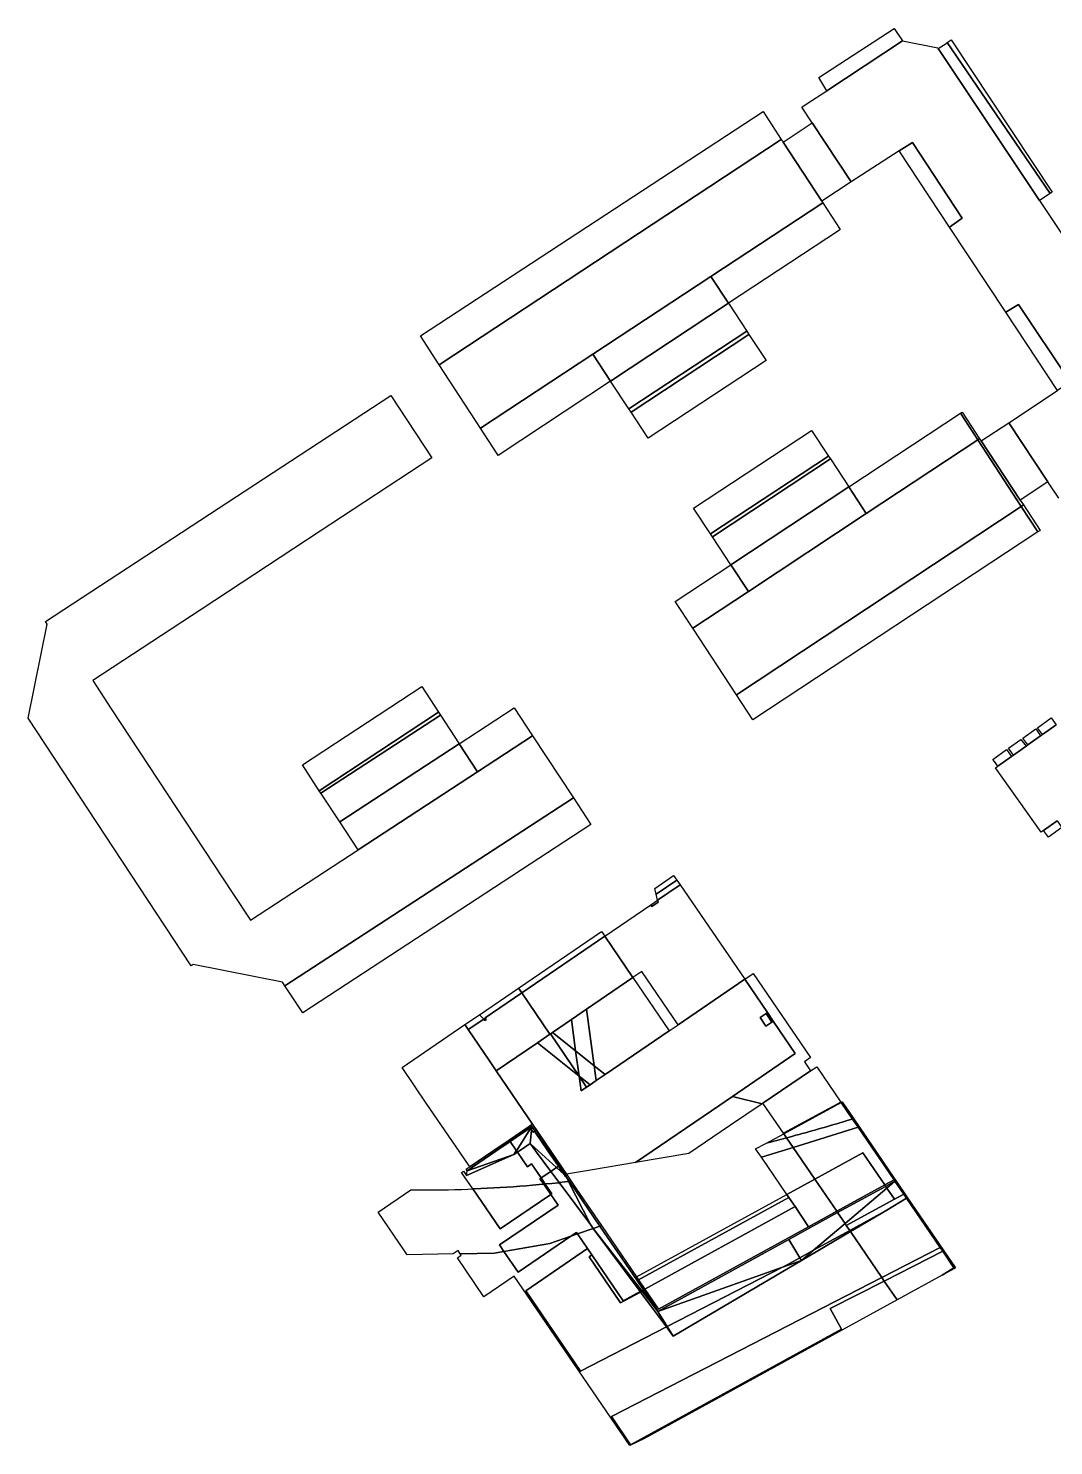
# Model space of a CAD drawing. Header units: metres. Extents: x 654605 to 654944, y 6858647 to 6858906.
# Drawn here: x 654605.1 to 654787.7, y 6858653.3 to 6858905.8 of the extents above; entities that cross this region are included whole.
import ezdxf

# ---------------------------------------------------------------- set-up
doc = ezdxf.new("R2010")
doc.units = ezdxf.units.M
for name, color, linetype, true_color in [('12.0m', 7, 'Continuous', 0x550000), ('15.0m', 7, 'Continuous', 0x6a0000), ('18.0m', 7, 'Continuous', 0x7f0000), ('21.0m', 7, 'Continuous', 0x940000), ('24.0m', 7, 'Continuous', 0xaa0000), ('27.0m', 7, 'Continuous', 0xbf0000), ('3.0m', 7, 'Continuous', 0x150000), ('30.0m', 7, 'Continuous', 0xd40000), ('33.0m', 7, 'Continuous', 0xe90000), ('36.0m', 7, 'Continuous', 0xff0000), ('6.0m', 7, 'Continuous', 0x2a0000), ('9.0m', 7, 'Continuous', 0x3f0000)]:
    doc.layers.add(name, color=color, linetype=linetype, true_color=true_color)

msp = doc.modelspace()

# ---------------------------------------------------------------- linework, layer by layer
at = {"layer": '12.0m'}
for points in [[(654735.97, 6858891), (654739.21, 6858886.03), (654678.27, 6858845.87), (654674.97, 6858851.02), (654735.97, 6858891)], [(654782.37, 6858820.91), (654785.36, 6858816.39), (654784.93, 6858816.11), (654781.97, 6858820.64), (654782.37, 6858820.91)], [(654781.97, 6858820.64), (654784.93, 6858816.11), (654734.13, 6858782.65), (654731.22, 6858787.09), (654781.97, 6858820.64)], [(654702.18, 6858768.74), (654705.31, 6858763.97), (654653.97, 6858730.44), (654650.79, 6858735.25), (654702.18, 6858768.74)], [(654704.51, 6858731.07), (654705.88, 6858721.01), (654702.58, 6858723.64), (654701.82, 6858729.24), (654704.51, 6858731.07)], [(654736.76, 6858730.47), (654737.78, 6858728.96), (654737.53, 6858728.79), (654736.5, 6858730.29), (654736.76, 6858730.47)], [(654703.19, 6858719.17), (654704.54, 6858717.19), (654703.55, 6858716.52), (654703.19, 6858719.17)], [(654703.19, 6858719.17), (654705.15, 6858717.61), (654704.54, 6858717.19), (654703.19, 6858719.17)]]:
    msp.add_lwpolyline(points, dxfattribs=at)
at = {"layer": '15.0m'}
for points in [[(654739.21, 6858886.03), (654739.53, 6858885.55), (654746.41, 6858875.02), (654746.61, 6858874.72), (654726.69, 6858861.62), (654705.63, 6858847.78), (654685.61, 6858834.62), (654678.27, 6858845.87), (654739.21, 6858886.03)], [(654726.69, 6858861.62), (654729.83, 6858856.84), (654708.81, 6858842.97), (654705.63, 6858847.78), (654726.69, 6858861.62)], [(654669.68, 6858840.43), (654676.96, 6858829.3), (654657.07, 6858816.23), (654635.88, 6858802.3), (654616.57, 6858789.61), (654619.86, 6858784.59), (654641.37, 6858751.88), (654644.63, 6858746.92), (654663.82, 6858759.46), (654685.12, 6858773.38), (654694.91, 6858779.78), (654702.18, 6858768.74), (654650.79, 6858735.25), (654650.37, 6858735.87), (654634.42, 6858739.05), (654634.09, 6858738.83), (654605.08, 6858782.94), (654608.45, 6858799.68), (654608.15, 6858800.14), (654669.68, 6858840.43)], [(654774.22, 6858832.49), (654781.97, 6858820.64), (654731.22, 6858787.09), (654723.45, 6858798.94), (654733.36, 6858805.49), (654754.36, 6858819.37), (654774.22, 6858832.49)], [(654774.55, 6858832.72), (654774.83, 6858832.31), (654781.78, 6858821.79), (654782.37, 6858820.91), (654781.97, 6858820.64), (654774.22, 6858832.49), (654774.55, 6858832.72)], [(654751.23, 6858824.12), (654754.36, 6858819.37), (654733.36, 6858805.49), (654730.23, 6858810.24), (654751.23, 6858824.12)], [(654681.86, 6858778.35), (654685.12, 6858773.38), (654663.82, 6858759.46), (654660.57, 6858764.43), (654681.86, 6858778.35)], [(654685.45, 6858730.1), (654686.2, 6858729.32), (654683.45, 6858727.45), (654682.85, 6858728.33), (654685.45, 6858730.1)], [(654740.15, 6858708.15), (654741.31, 6858706.46), (654735.66, 6858704.69), (654734.64, 6858706.19), (654736.44, 6858707.17), (654736.75, 6858707.25), (654737.32, 6858707.4), (654737.88, 6858707.55), (654738.45, 6858707.69), (654739.01, 6858707.84), (654739.57, 6858708), (654740.14, 6858708.15), (654740.15, 6858708.15)], [(654739.64, 6858708.9), (654740.15, 6858708.15), (654740.14, 6858708.15), (654739.57, 6858708), (654739.01, 6858707.84), (654738.45, 6858707.69), (654737.88, 6858707.55), (654737.32, 6858707.4), (654736.75, 6858707.25), (654736.44, 6858707.17), (654739.64, 6858708.9)], [(654741.31, 6858706.46), (654745.17, 6858700.8), (654740.18, 6858698.06), (654735.66, 6858704.69), (654741.31, 6858706.46)], [(654745.17, 6858700.8), (654749.08, 6858695.07), (654744.09, 6858692.33), (654741.66, 6858695.9), (654740.53, 6858697.55), (654740.18, 6858698.06), (654745.17, 6858700.8)]]:
    msp.add_lwpolyline(points, dxfattribs=at)
at = {"layer": '18.0m'}
for points in [[(654759.3, 6858905.82), (654760.82, 6858903.62), (654747.32, 6858894.72), (654745.89, 6858897.05), (654759.3, 6858905.82)], [(654768.79, 6858903.28), (654787.11, 6858876.41), (654785.22, 6858875.16), (654767.19, 6858902.23), (654768.56, 6858903.12), (654768.79, 6858903.28)], [(654769.5, 6858903.75), (654787.48, 6858876.65), (654787.11, 6858876.41), (654768.79, 6858903.28), (654769.5, 6858903.75)], [(654744.74, 6858889), (654751.69, 6858878.45), (654746.41, 6858875.02), (654739.53, 6858885.55), (654744.74, 6858889)], [(654779.73, 6858835.56), (654786.71, 6858825.04), (654781.78, 6858821.79), (654774.83, 6858832.31), (654779.73, 6858835.56)], [(654787.31, 6858782.97), (654788.17, 6858781.73), (654785.74, 6858780), (654784.85, 6858781.23), (654787.31, 6858782.97)], [(654788.36, 6858764.66), (654785.93, 6858762.94), (654785.51, 6858762.64), (654777.4, 6858774.08), (654777.8, 6858774.36), (654780.24, 6858776.1), (654780.56, 6858776.32), (654782.83, 6858777.93), (654783.15, 6858778.16), (654785.41, 6858779.76), (654785.74, 6858780), (654788.17, 6858781.73)], [(654784.56, 6858781.04), (654785.41, 6858779.76), (654783.15, 6858778.16), (654782.26, 6858779.39), (654784.56, 6858781.04)], [(654781.9, 6858779.14), (654782.83, 6858777.93), (654780.56, 6858776.32), (654779.66, 6858777.57), (654781.9, 6858779.14)], [(654779.34, 6858777.32), (654780.24, 6858776.1), (654777.8, 6858774.36), (654777.2, 6858775.18), (654776.91, 6858775.59), (654779.34, 6858777.32)], [(654788.36, 6858764.66), (654789.22, 6858763.43), (654786.8, 6858761.73), (654785.93, 6858762.94), (654788.36, 6858764.66)], [(654717.19, 6858750.48), (654717.26, 6858750.16), (654716.15, 6858749.4), (654715.98, 6858749.65), (654717.19, 6858750.48)], [(654698.09, 6858726.69), (654703.19, 6858719.17), (654695.77, 6858725.11), (654697.99, 6858726.62), (654698.09, 6858726.69)], [(654698.46, 6858726.94), (654702.58, 6858723.64), (654703.19, 6858719.17), (654698.09, 6858726.69), (654698.46, 6858726.94)], [(654702.58, 6858723.64), (654705.88, 6858721.01), (654706.24, 6858718.35), (654705.15, 6858717.61), (654703.19, 6858719.17), (654702.58, 6858723.64)], [(654705.88, 6858721.01), (654707.83, 6858719.44), (654706.24, 6858718.35), (654705.88, 6858721.01)]]:
    msp.add_lwpolyline(points, dxfattribs=at)
at = {"layer": '21.0m'}
for points in [[(654790.67, 6858842.84), (654781.49, 6858856.63), (654779.21, 6858855.27), (654769.18, 6858870.43), (654771.43, 6858871.98), (654762.56, 6858885.51), (654760.22, 6858883.99), (654751.69, 6858878.45), (654744.74, 6858889), (654742.9, 6858891.8), (654743.82, 6858892.41), (654747.32, 6858894.72), (654760.82, 6858903.62)], [(654760.82, 6858903.62), (654767.1, 6858902.36), (654767.19, 6858902.23), (654785.22, 6858875.16), (654790.2, 6858867.68)], [(654762.56, 6858885.51), (654771.43, 6858871.98), (654769.18, 6858870.43), (654760.22, 6858883.99), (654762.56, 6858885.51)], [(654781.49, 6858856.63), (654790.67, 6858842.84), (654788.43, 6858841.32), (654779.21, 6858855.27), (654781.49, 6858856.63)], [(654788.63, 6858822.14), (654786.71, 6858825.04), (654779.73, 6858835.56), (654788.43, 6858841.32)], [(654749.89, 6858714.47), (654751.91, 6858711.51), (654751.35, 6858711.34), (654750.79, 6858711.17), (654750.23, 6858711.01), (654749.67, 6858710.84), (654749.12, 6858710.68), (654748.56, 6858710.51), (654748, 6858710.35), (654747.44, 6858710.19), (654746.88, 6858710.03), (654746.32, 6858709.87), (654745.75, 6858709.71), (654745.19, 6858709.55), (654744.63, 6858709.39), (654744.07, 6858709.23), (654743.51, 6858709.07), (654742.95, 6858708.92), (654742.39, 6858708.76), (654741.82, 6858708.61), (654741.26, 6858708.45), (654740.7, 6858708.3), (654740.15, 6858708.15), (654739.64, 6858708.9), (654749.89, 6858714.47)], [(654750.07, 6858714.56), (654752.11, 6858711.57), (654751.91, 6858711.51), (654749.89, 6858714.47), (654750.07, 6858714.56)], [(654694.29, 6858710.2), (654694.46, 6858709.95), (654690.9, 6858707.52), (654690.73, 6858707.77), (654694.29, 6858710.2)], [(654694.89, 6858710.61), (654698.15, 6858705.81), (654700.95, 6858701.68), (654701.07, 6858701.51), (654700.82, 6858701.34), (654697.77, 6858705.82), (654694.8, 6858710.18), (654694.46, 6858709.95), (654694.29, 6858710.2), (654694.89, 6858710.61)], [(654751.91, 6858711.51), (654752.88, 6858710.09), (654741.31, 6858706.46), (654740.15, 6858708.15), (654740.7, 6858708.3), (654741.26, 6858708.45), (654741.82, 6858708.61), (654742.39, 6858708.76), (654742.95, 6858708.92), (654743.51, 6858709.07), (654744.07, 6858709.23), (654744.63, 6858709.39), (654745.19, 6858709.55), (654745.75, 6858709.71), (654746.32, 6858709.87), (654746.88, 6858710.03), (654747.44, 6858710.19), (654748, 6858710.35), (654748.56, 6858710.51), (654749.12, 6858710.68), (654749.67, 6858710.84), (654750.23, 6858711.01), (654750.79, 6858711.17), (654751.35, 6858711.34), (654751.91, 6858711.51)], [(654752.88, 6858710.09), (654759.3, 6858700.69), (654757.63, 6858699.77), (654753.72, 6858705.5), (654745.17, 6858700.8), (654741.31, 6858706.46), (654752.88, 6858710.09)], [(654752.11, 6858711.57), (654759.47, 6858700.78), (654759.3, 6858700.69), (654752.88, 6858710.09), (654751.91, 6858711.51), (654752.11, 6858711.57)], [(654690.73, 6858707.77), (654690.9, 6858707.52), (654688.39, 6858705.81), (654683.26, 6858702.31), (654683.09, 6858702.56), (654683.34, 6858702.73), (654683.72, 6858702.99), (654687.85, 6858705.81), (654690.73, 6858707.77)], [(654753.72, 6858705.5), (654757.63, 6858699.77), (654749.08, 6858695.07), (654745.17, 6858700.8), (654753.72, 6858705.5)], [(654701.07, 6858701.51), (654701.81, 6858700.43), (654701.47, 6858700.4), (654700.82, 6858701.34), (654701.07, 6858701.51)], [(654701.81, 6858700.43), (654702.76, 6858699.04), (654707.19, 6858692.54), (654706.9, 6858692.43), (654701.47, 6858700.4), (654701.81, 6858700.43)], [(654749.08, 6858695.07), (654749.25, 6858694.83), (654740.58, 6858690.06), (654717.25, 6858677.25), (654714.71, 6858680.98), (654714.65, 6858681.07), (654714.91, 6858681.22), (654717.35, 6858677.65), (654744.09, 6858692.33), (654749.08, 6858695.07)], [(654707.19, 6858692.54), (654713.44, 6858683.37), (654713.79, 6858682.87), (654713.52, 6858682.72), (654706.9, 6858692.43), (654707.19, 6858692.54)], [(654713.79, 6858682.87), (654714.91, 6858681.22), (654714.65, 6858681.07), (654713.52, 6858682.72), (654713.79, 6858682.87)]]:
    msp.add_lwpolyline(points, dxfattribs=at)
at = {"layer": '24.0m'}
for points in [[(654736.5, 6858730.29), (654737.53, 6858728.79), (654736.45, 6858728.06), (654735.43, 6858729.57), (654736.5, 6858730.29)], [(654694.46, 6858709.95), (654694.55, 6858709.81), (654692.03, 6858705.86), (654690.9, 6858707.52), (654694.46, 6858709.95)], [(654694.8, 6858710.18), (654694.55, 6858709.81), (654694.46, 6858709.95), (654694.8, 6858710.18)], [(654694.8, 6858710.18), (654697.77, 6858705.82), (654700.82, 6858701.34), (654700.51, 6858701.63), (654699.5, 6858703.11), (654697.65, 6858705.82), (654695.25, 6858709.33), (654695, 6858709.16), (654694.73, 6858709.55), (654694.8, 6858710.18)], [(654690.9, 6858707.52), (654692.03, 6858705.86), (654692.01, 6858705.83), (654691.59, 6858705.17), (654683.26, 6858702.31), (654688.39, 6858705.81), (654690.9, 6858707.52)], [(654694.73, 6858709.55), (654695, 6858709.16), (654695.25, 6858709.33), (654697.65, 6858705.82), (654699.5, 6858703.11), (654699.15, 6858702.87), (654695.9, 6858705.84), (654694.48, 6858707.14), (654694.73, 6858709.55)], [(654699.5, 6858703.11), (654700.51, 6858701.63), (654699.15, 6858702.87), (654699.5, 6858703.11)], [(654700.82, 6858701.34), (654701.47, 6858700.4), (654701.31, 6858700.38), (654700.82, 6858701.34)], [(654701.47, 6858700.4), (654706.9, 6858692.43), (654705.73, 6858692.03), (654705.2, 6858692.7), (654701.31, 6858700.38), (654701.47, 6858700.4)], [(654749.25, 6858694.83), (654750.58, 6858692.88), (654744.95, 6858688.13), (654742.52, 6858686.79), (654740.58, 6858690.06), (654749.25, 6858694.83)], [(654706.9, 6858692.43), (654713.52, 6858682.72), (654714.65, 6858681.07), (654714.39, 6858680.93), (654705.73, 6858692.03), (654706.9, 6858692.43)], [(654740.58, 6858690.06), (654742.52, 6858686.79), (654740.26, 6858685.55), (654739.42, 6858685.11), (654717.25, 6858677.25), (654740.58, 6858690.06)], [(654744.95, 6858688.13), (654742.8, 6858686.31), (654742.52, 6858686.79), (654744.95, 6858688.13)], [(654742.52, 6858686.79), (654742.8, 6858686.31), (654739.42, 6858685.11), (654740.26, 6858685.55), (654742.52, 6858686.79)], [(654714.65, 6858681.07), (654714.71, 6858680.98), (654714.46, 6858680.84), (654714.39, 6858680.93), (654714.65, 6858681.07)], [(654714.71, 6858680.98), (654717.25, 6858677.25), (654714.46, 6858680.84), (654714.71, 6858680.98)]]:
    msp.add_lwpolyline(points, dxfattribs=at)
at = {"layer": '27.0m'}
for points in [[(654721.2, 6858753.21), (654732.72, 6858736.42), (654720.83, 6858728.31), (654714.36, 6858737.8), (654712.79, 6858736.72), (654707.8, 6858744.07), (654715.98, 6858749.65), (654716.15, 6858749.4), (654717.26, 6858750.16), (654717.19, 6858750.48), (654721.2, 6858753.21)], [(654720.04, 6858754.9), (654720.61, 6858754.07), (654716.93, 6858751.56), (654716.68, 6858752.61), (654720.04, 6858754.9)], [(654720.61, 6858754.07), (654721.2, 6858753.21), (654717.19, 6858750.48), (654716.93, 6858751.56), (654720.61, 6858754.07)], [(654707.8, 6858744.07), (654712.79, 6858736.72), (654704.51, 6858731.07), (654701.82, 6858729.24), (654698.46, 6858726.94), (654698.09, 6858726.69), (654697.99, 6858726.62), (654693, 6858733.97), (654707.8, 6858744.07)], [(654732.72, 6858736.42), (654736.76, 6858730.47), (654736.5, 6858730.29), (654735.43, 6858729.57), (654736.45, 6858728.06), (654737.53, 6858728.79), (654737.78, 6858728.96), (654741.71, 6858723.17), (654730.52, 6858715.53), (654728.24, 6858713.98), (654713.25, 6858703.74), (654705.57, 6858702.46), (654700.95, 6858701.68), (654698.15, 6858705.81), (654694.89, 6858710.61), (654688.44, 6858720.1), (654695.77, 6858725.11), (654703.19, 6858719.17), (654703.55, 6858716.52), (654704.54, 6858717.19), (654705.15, 6858717.61), (654706.24, 6858718.35), (654707.83, 6858719.44), (654719.24, 6858727.23), (654720.83, 6858728.31), (654732.72, 6858736.42)], [(654693, 6858733.97), (654697.99, 6858726.62), (654695.77, 6858725.11), (654688.44, 6858720.1), (654687.23, 6858721.88), (654683.45, 6858727.45), (654686.2, 6858729.32), (654686.43, 6858729.08), (654686.62, 6858729.22), (654686.49, 6858729.53), (654693, 6858733.97)], [(654686.49, 6858729.53), (654686.62, 6858729.22), (654686.43, 6858729.08), (654686.2, 6858729.32), (654686.49, 6858729.53)], [(654694.55, 6858709.81), (654694.73, 6858709.55), (654694.48, 6858707.14), (654692.56, 6858705.83), (654692.21, 6858705.59), (654692.05, 6858705.83), (654692.03, 6858705.86), (654694.55, 6858709.81)], [(654694.8, 6858710.18), (654694.73, 6858709.55), (654694.55, 6858709.81), (654694.8, 6858710.18)], [(654694.48, 6858707.14), (654695.9, 6858705.84), (654699.15, 6858702.87), (654698.15, 6858702.19), (654695.44, 6858705.84), (654694.48, 6858707.14)], [(654691.59, 6858705.17), (654683.16, 6858701.43), (654683.26, 6858702.31), (654691.59, 6858705.17)], [(654692.03, 6858705.86), (654692.05, 6858705.83), (654692.21, 6858705.59), (654691.59, 6858705.17), (654692.01, 6858705.83), (654692.03, 6858705.86)], [(654699.15, 6858702.87), (654700.51, 6858701.63), (654700.74, 6858701.28), (654700.82, 6858701.34), (654701.31, 6858700.38), (654700.66, 6858700.3), (654699.64, 6858700.19), (654698.15, 6858702.19), (654699.15, 6858702.87)], [(654701.31, 6858700.38), (654705.2, 6858692.7), (654699.64, 6858700.19), (654700.66, 6858700.3), (654701.31, 6858700.38)], [(654700.51, 6858701.63), (654700.82, 6858701.34), (654700.74, 6858701.28), (654700.51, 6858701.63)], [(654757.63, 6858699.77), (654757.8, 6858699.52), (654749.25, 6858694.83), (654749.08, 6858695.07), (654757.63, 6858699.77)], [(654759.3, 6858700.69), (654759.47, 6858700.44), (654757.8, 6858699.52), (654757.63, 6858699.77), (654759.3, 6858700.69)], [(654759.47, 6858700.78), (654759.64, 6858700.53), (654759.47, 6858700.44), (654759.3, 6858700.69), (654759.47, 6858700.78)], [(654705.2, 6858692.7), (654705.73, 6858692.03), (654705.71, 6858692.02), (654705.2, 6858692.7)], [(654705.73, 6858692.03), (654714.39, 6858680.93), (654714.07, 6858680.76), (654705.71, 6858692.02), (654705.73, 6858692.03)], [(654750.58, 6858692.88), (654750.8, 6858692.55), (654751.4, 6858691.67), (654744.95, 6858688.13), (654750.58, 6858692.88)], [(654751.4, 6858691.67), (654751.53, 6858691.48), (654742.8, 6858686.31), (654744.95, 6858688.13), (654751.4, 6858691.67)], [(654739.42, 6858685.11), (654718.91, 6858674.56), (654717.25, 6858677.25), (654739.42, 6858685.11)], [(654742.8, 6858686.31), (654719.98, 6858672.8), (654718.91, 6858674.56), (654739.42, 6858685.11), (654742.8, 6858686.31)], [(654714.39, 6858680.93), (654714.46, 6858680.84), (654714.14, 6858680.67), (654714.07, 6858680.76), (654714.39, 6858680.93)], [(654714.46, 6858680.84), (654717.25, 6858677.25), (654718.91, 6858674.56), (654718.74, 6858674.47), (654714.14, 6858680.67), (654714.46, 6858680.84)], [(654718.91, 6858674.56), (654719.98, 6858672.8), (654718.74, 6858674.47), (654718.91, 6858674.56)]]:
    msp.add_lwpolyline(points, dxfattribs=at)
at = {"layer": '3.0m'}
for points in [[(654733.08, 6858851.89), (654733.46, 6858851.3), (654712.46, 6858837.45), (654712.07, 6858838.04), (654733.08, 6858851.89)], [(654733.46, 6858851.3), (654736.5, 6858846.67), (654715.52, 6858832.82), (654712.46, 6858837.45), (654733.46, 6858851.3)], [(654744.61, 6858834.17), (654747.62, 6858829.61), (654726.59, 6858815.76), (654723.58, 6858820.35), (654744.61, 6858834.17)], [(654747.62, 6858829.61), (654747.96, 6858829.1), (654726.94, 6858815.24), (654726.59, 6858815.76), (654747.62, 6858829.61)], [(654675.18, 6858788.55), (654678.17, 6858783.98), (654656.92, 6858769.99), (654653.91, 6858774.59), (654675.18, 6858788.55)], [(654678.17, 6858783.98), (654678.5, 6858783.48), (654657.2, 6858769.57), (654656.92, 6858769.99), (654678.17, 6858783.98)], [(654707.2, 6858744.93), (654707.8, 6858744.07), (654693, 6858733.97), (654692.4, 6858734.84), (654707.2, 6858744.93)], [(654712.79, 6858736.72), (654719.24, 6858727.23), (654707.83, 6858719.44), (654705.88, 6858721.01), (654704.51, 6858731.07), (654712.79, 6858736.72)], [(654701.82, 6858729.24), (654702.58, 6858723.64), (654698.46, 6858726.94), (654701.82, 6858729.24)], [(654730.52, 6858715.53), (654735.78, 6858714.2), (654730.01, 6858710.28), (654722.74, 6858705.34), (654713.25, 6858703.74), (654728.24, 6858713.98), (654730.52, 6858715.53)]]:
    msp.add_lwpolyline(points, dxfattribs=at)
at = {"layer": '30.0m'}
for points in [[(654694.48, 6858707.14), (654695.44, 6858705.84), (654698.15, 6858702.19), (654696.42, 6858701.01), (654694.71, 6858703.51), (654693.98, 6858703.01), (654692.21, 6858705.59), (654692.56, 6858705.83), (654694.48, 6858707.14)], [(654692.21, 6858705.59), (654693.98, 6858703.01), (654694.71, 6858703.51), (654696.42, 6858701.01), (654696.23, 6858700.88), (654696.89, 6858699.91), (654696.06, 6858699.83), (654694.91, 6858699.73), (654693.76, 6858699.63), (654692.61, 6858699.54), (654691.45, 6858699.45), (654690.3, 6858699.37), (654689.15, 6858699.3), (654687.99, 6858699.23), (654686.84, 6858699.17), (654685.68, 6858699.11), (654684.53, 6858699.06), (654684.28, 6858699.05), (654682.27, 6858702), (654682.6, 6858702.22), (654683.16, 6858701.43), (654691.59, 6858705.17), (654692.21, 6858705.59)], [(654698.15, 6858702.19), (654699.64, 6858700.19), (654699.51, 6858700.17), (654698.36, 6858700.05), (654697.21, 6858699.94), (654697.15, 6858699.93), (654696.42, 6858701.01), (654698.15, 6858702.19)], [(654696.89, 6858699.91), (654698.14, 6858698.07), (654689.13, 6858691.95), (654684.28, 6858699.05), (654684.53, 6858699.06), (654685.68, 6858699.11), (654686.84, 6858699.17), (654687.99, 6858699.23), (654689.15, 6858699.3), (654690.3, 6858699.37), (654691.45, 6858699.45), (654692.61, 6858699.54), (654693.76, 6858699.63), (654694.91, 6858699.73), (654696.06, 6858699.83), (654696.89, 6858699.91)], [(654699.64, 6858700.19), (654705.2, 6858692.7), (654705.71, 6858692.02), (654702.93, 6858691.04), (654702.75, 6858691.31), (654701.75, 6858690.63), (654697.98, 6858689.31), (654689.81, 6858687.93), (654689.02, 6858689.08), (654699.44, 6858696.17), (654698.14, 6858698.07), (654698.33, 6858698.21), (654697.15, 6858699.93), (654697.21, 6858699.94), (654698.36, 6858700.05), (654699.51, 6858700.17), (654699.64, 6858700.19)], [(654696.42, 6858701.01), (654697.15, 6858699.93), (654696.89, 6858699.91), (654696.23, 6858700.88), (654696.42, 6858701.01)], [(654697.15, 6858699.93), (654698.33, 6858698.21), (654698.14, 6858698.07), (654696.89, 6858699.91), (654697.15, 6858699.93)], [(654759.47, 6858700.44), (654758.04, 6858699.18), (654757.8, 6858699.52), (654759.47, 6858700.44)], [(654684.28, 6858699.05), (654689.13, 6858691.95), (654698.14, 6858698.07), (654699.44, 6858696.17), (654689.02, 6858689.08), (654689.81, 6858687.93), (654688.06, 6858687.63), (654682.03, 6858687.51), (654681.63, 6858688.09), (654680.75, 6858687.49), (654672.56, 6858687.33), (654672.08, 6858688.03), (654667.39, 6858694.91), (654673.23, 6858698.89), (654674.13, 6858698.88), (654675.29, 6858698.88), (654676.44, 6858698.88), (654677.6, 6858698.89), (654678.75, 6858698.9), (654679.91, 6858698.92), (654681.06, 6858698.95), (654682.22, 6858698.98), (654683.38, 6858699.02), (654684.28, 6858699.05)], [(654757.8, 6858699.52), (654758.04, 6858699.18), (654750.58, 6858692.88), (654749.25, 6858694.83), (654757.8, 6858699.52)], [(654705.71, 6858692.02), (654714.07, 6858680.76), (654711.07, 6858679.11), (654705.48, 6858687.31), (654704.72, 6858688.42), (654702.93, 6858691.04), (654705.71, 6858692.02)], [(654751.53, 6858691.48), (654757.13, 6858683.28), (654708.96, 6858658.49), (654712.38, 6858653.47), (654749.95, 6858674.1), (654747.94, 6858677.74), (654757.56, 6858682.64), (654759.84, 6858679.3), (654714.75, 6858654.54), (654712.25, 6858653.32), (654693.96, 6858680.13), (654691.64, 6858683.53), (654686.24, 6858679.85), (654681.52, 6858686.77), (654682.21, 6858687.24), (654682.03, 6858687.51), (654688.06, 6858687.63), (654689.81, 6858687.93), (654692.33, 6858684.22), (654701.75, 6858690.63), (654702.93, 6858691.04), (654704.72, 6858688.42), (654693.68, 6858680.9), (654703.44, 6858666.59), (654718.74, 6858674.47), (654719.98, 6858672.8), (654742.8, 6858686.31), (654751.53, 6858691.48)], [(654701.75, 6858690.63), (654692.33, 6858684.22), (654689.81, 6858687.93), (654697.98, 6858689.31), (654701.75, 6858690.63)], [(654702.75, 6858691.31), (654702.93, 6858691.04), (654701.75, 6858690.63), (654702.75, 6858691.31)], [(654704.72, 6858688.42), (654705.48, 6858687.31), (654704.98, 6858686.97), (654710.6, 6858678.74), (654714.14, 6858680.67), (654718.74, 6858674.47), (654703.44, 6858666.59), (654693.68, 6858680.9), (654704.72, 6858688.42)], [(654705.48, 6858687.31), (654711.07, 6858679.11), (654714.07, 6858680.76), (654714.14, 6858680.67), (654710.6, 6858678.74), (654704.98, 6858686.97), (654705.48, 6858687.31)], [(654757.13, 6858683.28), (654757.56, 6858682.64), (654747.94, 6858677.74), (654749.95, 6858674.1), (654712.38, 6858653.47), (654708.96, 6858658.49), (654757.13, 6858683.28)]]:
    msp.add_lwpolyline(points, dxfattribs=at)
at = {"layer": '33.0m'}
for points in [[(654759.47, 6858700.44), (654761.03, 6858698.15), (654759.36, 6858697.24), (654758.04, 6858699.18), (654759.47, 6858700.44)], [(654759.64, 6858700.53), (654761.71, 6858697.5), (654761.54, 6858697.4), (654761.03, 6858698.15), (654759.47, 6858700.44), (654759.64, 6858700.53)], [(654758.04, 6858699.18), (654759.36, 6858697.24), (654750.8, 6858692.55), (654750.58, 6858692.88), (654758.04, 6858699.18)], [(654761.03, 6858698.15), (654761.54, 6858697.4), (654758, 6858695.3), (654751.4, 6858691.67), (654750.8, 6858692.55), (654759.36, 6858697.24), (654761.03, 6858698.15)], [(654758, 6858695.3), (654751.53, 6858691.48), (654751.4, 6858691.67), (654758, 6858695.3)]]:
    msp.add_lwpolyline(points, dxfattribs=at)
at = {"layer": '36.0m'}
for points in [[(654761.54, 6858697.4), (654767.52, 6858688.63), (654757.13, 6858683.28), (654751.53, 6858691.48), (654758, 6858695.3), (654761.54, 6858697.4)], [(654761.71, 6858697.5), (654770.24, 6858685.01), (654770.06, 6858684.91), (654769.98, 6858685.02), (654767.99, 6858687.95), (654767.52, 6858688.63), (654761.54, 6858697.4), (654761.71, 6858697.5)], [(654767.52, 6858688.63), (654767.99, 6858687.95), (654757.56, 6858682.64), (654757.13, 6858683.28), (654767.52, 6858688.63)], [(654767.99, 6858687.95), (654769.98, 6858685.02), (654767.89, 6858683.72), (654759.84, 6858679.3), (654757.56, 6858682.64), (654767.99, 6858687.95)], [(654769.98, 6858685.02), (654770.06, 6858684.91), (654767.89, 6858683.72), (654769.98, 6858685.02)]]:
    msp.add_lwpolyline(points, dxfattribs=at)
at = {"layer": '6.0m'}
for points in [[(654746.61, 6858874.72), (654749.72, 6858869.97), (654749.57, 6858869.86), (654729.83, 6858856.84), (654726.69, 6858861.62), (654746.61, 6858874.72)], [(654729.83, 6858856.84), (654733.08, 6858851.89), (654712.07, 6858838.04), (654708.81, 6858842.97), (654729.83, 6858856.84)], [(654705.63, 6858847.78), (654708.81, 6858842.97), (654688.78, 6858829.75), (654688.61, 6858830.01), (654685.61, 6858834.62), (654705.63, 6858847.78)], [(654771.11, 6858837.25), (654774.22, 6858832.49), (654754.36, 6858819.37), (654751.23, 6858824.12), (654771.11, 6858837.25)], [(654771.42, 6858837.45), (654774.55, 6858832.72), (654774.22, 6858832.49), (654771.11, 6858837.25), (654771.42, 6858837.45)], [(654747.96, 6858829.1), (654751.23, 6858824.12), (654730.23, 6858810.24), (654726.94, 6858815.24), (654747.96, 6858829.1)], [(654730.23, 6858810.24), (654733.36, 6858805.49), (654723.45, 6858798.94), (654720.33, 6858803.7), (654730.23, 6858810.24)], [(654678.5, 6858783.48), (654681.86, 6858778.35), (654660.57, 6858764.43), (654657.2, 6858769.57), (654678.5, 6858783.48)], [(654691.65, 6858784.74), (654694.91, 6858779.78), (654685.12, 6858773.38), (654681.86, 6858778.35), (654691.65, 6858784.74)], [(654734.21, 6858737.45), (654744.42, 6858722.48), (654743.32, 6858721.73), (654744.44, 6858720.08), (654735.95, 6858714.31), (654735.78, 6858714.2), (654730.52, 6858715.53), (654741.71, 6858723.17), (654737.78, 6858728.96), (654736.76, 6858730.47), (654732.72, 6858736.42), (654734.21, 6858737.45)], [(654692.4, 6858734.84), (654693, 6858733.97), (654686.49, 6858729.53), (654686.2, 6858729.32), (654685.45, 6858730.1), (654692.4, 6858734.84)], [(654682.85, 6858728.33), (654683.45, 6858727.45), (654687.23, 6858721.88), (654688.44, 6858720.1), (654694.89, 6858710.61), (654694.29, 6858710.2), (654690.73, 6858707.77), (654687.85, 6858705.81), (654683.72, 6858702.99), (654681.82, 6858705.78), (654676.09, 6858714.18), (654671.65, 6858720.69), (654682.85, 6858728.33)], [(654745.55, 6858720.83), (654749.84, 6858714.54), (654739.59, 6858708.98), (654735.95, 6858714.31), (654744.44, 6858720.08), (654745.55, 6858720.83)], [(654740.18, 6858698.06), (654740.53, 6858697.55), (654713.79, 6858682.87), (654713.44, 6858683.37), (654740.18, 6858698.06)], [(654740.53, 6858697.55), (654741.66, 6858695.9), (654714.91, 6858681.22), (654713.79, 6858682.87), (654740.53, 6858697.55)]]:
    msp.add_lwpolyline(points, dxfattribs=at)
at = {"layer": '9.0m'}
for points in [[(654749.84, 6858714.54), (654749.89, 6858714.47), (654739.64, 6858708.9), (654739.59, 6858708.98), (654749.84, 6858714.54)], [(654741.66, 6858695.9), (654744.09, 6858692.33), (654717.35, 6858677.65), (654714.91, 6858681.22), (654741.66, 6858695.9)]]:
    msp.add_lwpolyline(points, dxfattribs=at)

doc.saveas('drawing.dxf')
